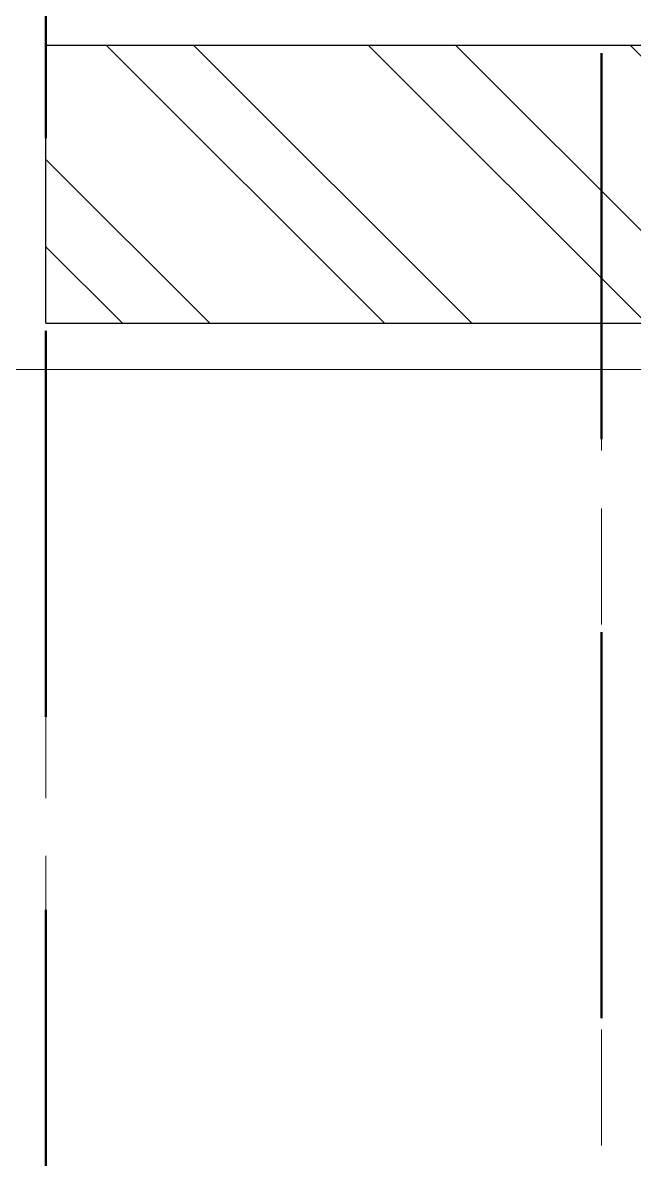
# Model space of a CAD drawing. Header units: inches. Extents: x -190799 to -189704, y -49100 to -46985.
# Drawn here: x -190497.99 to -190488.08, y -47964.9 to -47946.5 of the extents above; entities that cross this region are included whole.
import ezdxf

# ---------------------------------------------------------------- set-up
doc = ezdxf.new("R2010")
doc.units = ezdxf.units.IN
doc.header["$LTSCALE"] = 25
doc.header["$MEASUREMENT"] = 0
doc.linetypes.add('DASHED2', pattern=[0.375, 0.25, -0.125])
for name, color, linetype, lineweight in [('hidden', 7, 'DASHED2', 5), ('PLASTER LINE', 1, 'Continuous', 5), ('PP-BEAM', 104, 'DASHED2', 50), ('PP-WALL', 7, 'Continuous', 30), ('sechatch', 8, 'Continuous', 0)]:
    doc.layers.add(name, color=color, linetype=linetype, lineweight=lineweight)

msp = doc.modelspace()

# ---------------------------------------------------------------- hatches: boundary and pattern name
at = {"layer": 'sechatch', "ltscale": 30}
h = msp.add_hatch(dxfattribs=at)
h.set_pattern_fill('ANSI32,_O', color=256, scale=8, angle=270)
h.set_pattern_definition([(315, (-190005.5472014655, -48317.74396592096), (2.121320343559643, 2.121320343559641), []), (315, (-190005.5472014655, -48319.15817948098), (2.121320343559643, 2.121320343559641), [])])
h.paths.add_polyline_path([(-190472.110429467, -47946.86745093936), (-190497.6104294672, -47946.86745093932), (-190497.610429467, -47951.36745093935), (-190476.610429467, -47951.36745093935), (-190476.610429467, -47973.86745093936), (-190488.610429467, -47973.86745093933), (-190488.610429467, -47978.36745093933), (-190410.6104294669, -47978.36745093933), (-190410.6104294669, -48018.86745093932), (-190406.1104294669, -48018.86745093932), (-190406.1104294669, -47978.36745093933), (-190389.610429467, -47978.36745093931), (-190389.6104294669, -47973.86745093931), (-190472.110429467, -47973.86745093933)])

# ---------------------------------------------------------------- linework, layer by layer
at = {"layer": 'hidden', "ltscale": 0.3}
for p, q in [((-190497.610429467, -47973.11745093932), (-190497.610429467, -47952.11745093935)), ((-190488.6104294671, -47973.11745093932), (-190488.610429467, -47952.11745093935))]:
    msp.add_line(p, q, dxfattribs=at)
at = {"layer": 'PLASTER LINE', "ltscale": 30}
msp.add_line((-190498.360429467, -47952.11745093935), (-190477.360429467, -47952.11745093935), dxfattribs=at)
at = {"layer": 'PP-BEAM'}
for p, q in [((-190497.6104294668, -48473.36745093921), (-190497.610429467, -47372.36745093913)), ((-190488.6104294668, -48468.86745093921), (-190488.6104294668, -47372.36745093913))]:
    msp.add_line(p, q, dxfattribs=at)
at = {"layer": 'PP-WALL'}
msp.add_line((-190472.110429467, -47946.86745093936), (-190497.6104294672, -47946.86745093932), dxfattribs=at)
at = {"layer": 'PP-WALL', "ltscale": 10}
for p, q in [((-190497.610429467, -47951.36745093933), (-190497.6104294672, -47946.86745093932)), ((-190497.610429467, -47951.36745093935), (-190476.610429467, -47951.36745093935))]:
    msp.add_line(p, q, dxfattribs=at)

doc.saveas('drawing.dxf')
